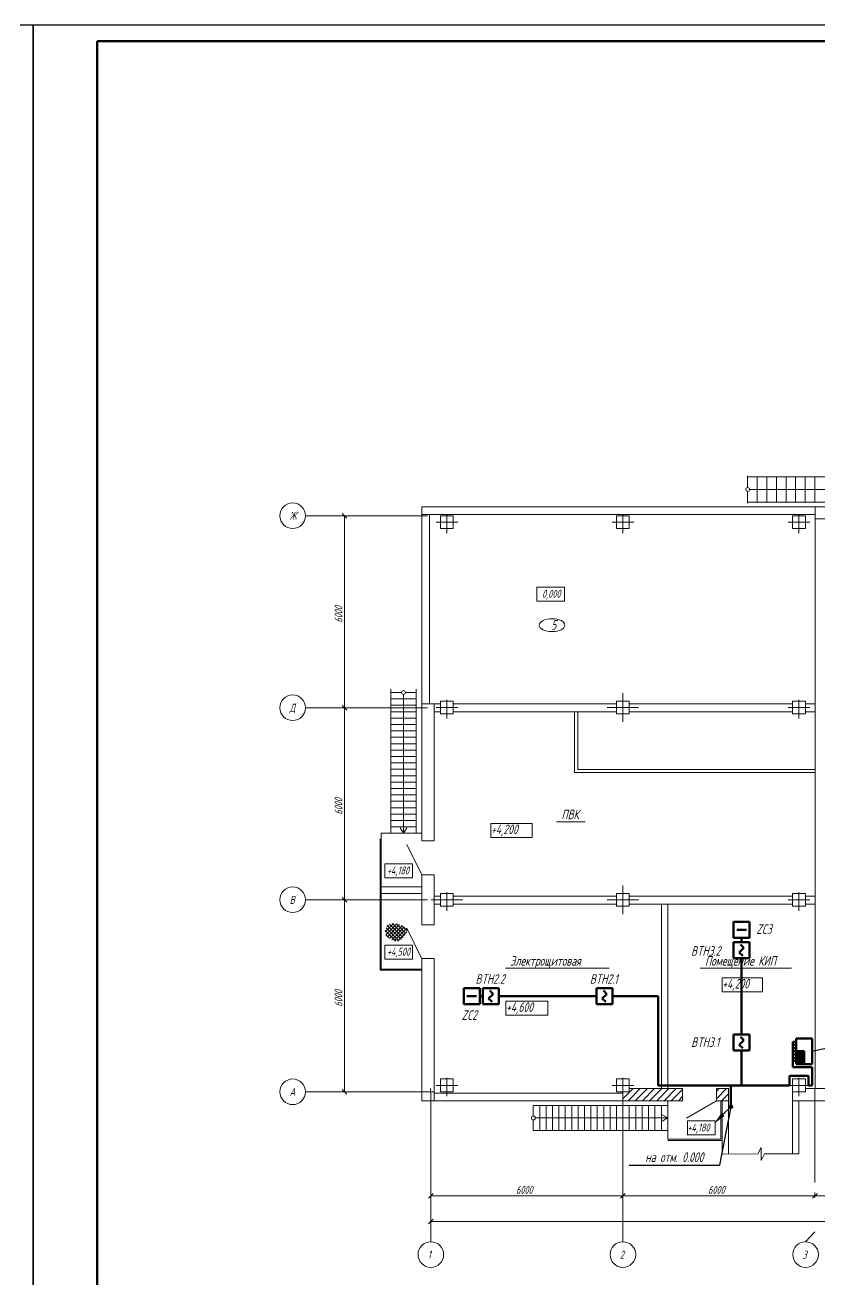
# Model space of a CAD drawing. Header units: millimetres. Extents: x 1663 to 6300, y 431 to 1491.
# Drawn here: x 3341.2 to 3589.4, y 959.5 to 1351.5 of the extents above; entities that cross this region are included whole.
import ezdxf
from ezdxf import colors
from ezdxf.entities.mleader import LeaderData, LeaderLine
from ezdxf.math import Vec2, Vec3

# ---------------------------------------------------------------- set-up
doc = ezdxf.new("R2010")
doc.units = ezdxf.units.MM
for name, color, linetype, lineweight in [('Датчики (Вновь)', 2, 'Continuous', 50), ('Линия выноска', 137, 'Continuous', 25), ('Линия связи (Вновь)', 3, 'Continuous', 60), ('ППК и др. приБоры', 171, 'Continuous', 50), ('Рамка толстая', 7, 'Continuous', 60), ('Рамка тонкая', 5, 'Continuous', 25), ('Связь', 84, 'Continuous', 50), ('Строительный', 251, 'Continuous', 13), ('Текст', 2, 'Continuous', 25), ('Элемент эл. схем', 7, 'Continuous', 35)]:
    doc.layers.add(name, color=color, linetype=linetype, lineweight=lineweight)
doc.styles.add('Simplex', font='simplex.shx', dxfattribs={"width": 0.7, "oblique": 15})

# ---------------------------------------------------------------- blocks, each defined once
blk = doc.blocks.new('A$C0AA457AC')
at = {"layer": 'Строительный', "ltscale": 100}
for p, q in [((146.12, 375.08), (146.12, 371.44)), ((146.12, 374.78), (189.82, 374.78)), ((149.12, 374.78), (149.12, 366.88)), ((152.12, 374.78), (152.12, 366.88)), ((155.12, 374.78), (155.12, 366.88)), ((158.12, 374.78), (158.12, 366.88)), ((161.12, 374.78), (161.12, 366.88)), ((164.12, 374.78), (164.12, 366.88)), ((167.12, 374.78), (167.12, 366.88)), ((146.12, 370.24), (146.12, 366.58)), ((146.72, 370.84), (189.82, 370.84)), ((44.36, 365.44), (44.36, 261.04)), ((142.46, 365.44), (44.36, 365.44)), ((195.86, 365.44), (142.46, 365.44)), ((146.12, 366.88), (189.82, 366.88)), ((167.26, 365.44), (167.26, 183.64)), ((46.16, 362.64), (8, 362.64)), ((20.93, 361.89), (19.43, 363.39)), ((19.88, 362.64), (19.68, 362.64)), ((20.18, 302.64), (20.18, 362.64)), ((167.16, 363.04), (44.36, 363.04)), ((46.76, 363.04), (46.76, 303.89)), ((54.16, 362.63), (50.16, 362.63)), ((50.16, 362.63), (50.16, 358.63)), ((52.16, 363.04), (52.16, 357.22)), ((54.16, 358.63), (54.16, 362.63)), ((109.16, 362.63), (105.16, 362.63)), ((105.16, 362.63), (105.16, 358.63)), ((107.16, 363.04), (107.16, 357.22)), ((109.16, 358.63), (109.16, 362.63)), ((164.16, 362.63), (160.16, 362.63)), ((160.16, 362.63), (160.16, 358.63)), ((162.16, 363.04), (162.16, 357.22)), ((164.16, 358.63), (164.16, 362.63)), ((174.26, 361.64), (167.26, 361.64)), ((55.57, 360.63), (48.79, 360.63)), ((50.16, 358.63), (54.16, 358.63)), ((110.57, 360.63), (103.79, 360.63)), ((105.16, 358.63), (109.16, 358.63)), ((165.57, 360.63), (158.79, 360.63)), ((160.16, 358.63), (164.16, 358.63)), ((80.25, 340.33), (88.94, 340.33)), ((80.25, 335.96), (80.25, 340.33)), ((88.94, 340.33), (88.94, 335.96)), ((88.94, 335.96), (80.25, 335.96)), ((34.66, 308.41), (34.66, 263.41)), ((38.01, 307.41), (34.66, 307.41)), ((38.61, 306.81), (38.61, 263.41)), ((42.56, 307.41), (39.21, 307.41)), ((42.56, 308.41), (42.56, 263.41)), ((107.14, 307.2), (107.17, 298.25)), ((46.16, 302.64), (8, 302.64)), ((20.93, 301.89), (19.43, 303.39)), ((19.43, 303.39), (20.93, 301.89)), ((19.88, 302.64), (19.68, 302.64)), ((19.88, 302.64), (19.68, 302.64)), ((20.18, 242.64), (20.18, 302.64)), ((42.56, 305.41), (34.66, 305.41)), ((42.56, 303.41), (34.66, 303.41)), ((44.36, 303.89), (50.16, 303.89)), ((47.16, 303.89), (50.16, 303.89)), ((48.16, 303.89), (48.16, 261.04)), ((55.57, 302.73), (48.79, 302.73)), ((54.16, 304.73), (50.16, 304.73)), ((50.16, 304.73), (50.16, 300.73)), ((52.16, 305.14), (52.16, 299.32)), ((54.16, 300.73), (54.16, 304.73)), ((54.16, 303.89), (105.16, 303.89)), ((54.16, 303.89), (105.16, 303.89)), ((102.26, 302.71), (112.05, 302.73)), ((109.16, 304.72), (105.16, 304.72)), ((105.16, 304.72), (105.16, 300.72)), ((109.16, 300.72), (109.16, 304.72)), ((109.16, 303.89), (160.16, 303.89)), ((109.16, 303.89), (160.16, 303.89)), ((165.57, 302.73), (158.79, 302.73)), ((164.16, 304.73), (160.16, 304.73)), ((160.16, 304.73), (160.16, 300.73)), ((162.16, 305.14), (162.16, 299.32)), ((164.16, 300.73), (164.16, 304.73)), ((164.16, 303.89), (167.16, 303.89)), ((164.16, 303.89), (167.16, 303.89)), ((42.56, 301.41), (34.66, 301.41)), ((42.56, 299.41), (34.66, 299.41)), ((48.16, 301.39), (50.16, 301.39)), ((50.16, 300.73), (54.16, 300.73)), ((54.16, 301.39), (105.16, 301.39)), ((92.04, 301.39), (92.04, 282.39)), ((93.04, 301.39), (93.04, 283.39)), ((105.16, 300.72), (109.16, 300.72)), ((109.16, 301.39), (160.16, 301.39)), ((160.16, 300.73), (164.16, 300.73)), ((164.16, 301.39), (167.16, 301.39)), ((42.56, 297.41), (34.66, 297.41)), ((42.56, 295.41), (34.66, 295.41)), ((42.56, 293.41), (34.66, 293.41)), ((42.56, 291.41), (34.66, 291.41)), ((42.56, 289.41), (34.66, 289.41)), ((42.56, 287.41), (34.66, 287.41)), ((42.56, 285.41), (34.66, 285.41)), ((42.56, 283.41), (34.66, 283.41)), ((92.04, 282.39), (167.16, 282.39)), ((93.04, 283.39), (167.16, 283.39)), ((42.56, 281.41), (34.66, 281.41)), ((42.56, 279.41), (34.66, 279.41)), ((42.56, 277.41), (34.66, 277.41)), ((42.56, 275.41), (34.66, 275.41)), ((42.56, 273.41), (34.66, 273.41)), ((42.56, 271.41), (34.66, 271.41)), ((42.56, 269.41), (34.66, 269.41)), ((42.56, 267.41), (34.66, 267.41)), ((86.46, 267.04), (95.35, 267.04)), ((31.66, 263.41), (31.66, 220.93)), ((44.36, 263.41), (31.66, 263.41)), ((42.56, 265.41), (34.66, 265.41)), ((38.61, 263.41), (37.61, 265.14)), ((38.61, 263.41), (39.61, 265.14)), ((65.92, 266.49), (78.77, 266.49)), ((65.92, 262.12), (65.92, 266.49)), ((78.77, 266.49), (78.77, 262.12)), ((31.36, 261.67), (31.36, 261.37)), ((31.36, 261.37), (31.36, 220.69)), ((39.68, 259.95), (44.36, 250.44)), ((48.19, 261.04), (44.36, 261.04)), ((78.77, 262.12), (65.92, 262.12)), ((32.75, 253.88), (41.44, 253.88)), ((32.75, 249.51), (32.75, 253.88)), ((41.44, 253.88), (41.44, 249.51)), ((41.44, 249.51), (32.75, 249.51)), ((44.36, 250.44), (44.36, 234.84)), ((48.19, 250.44), (44.36, 250.44)), ((48.16, 250.44), (48.16, 234.84)), ((107.14, 247.11), (107.17, 238.16)), ((20.93, 241.89), (19.43, 243.39)), ((19.43, 243.39), (20.93, 241.89)), ((44.36, 246.64), (31.66, 246.64)), ((44.36, 244.64), (31.66, 244.64)), ((48.16, 243.8), (50.16, 243.8)), ((48.16, 243.8), (50.16, 243.8)), ((54.16, 244.64), (50.16, 244.64)), ((50.16, 244.64), (50.16, 240.64)), ((54.16, 244.64), (50.16, 244.64)), ((50.16, 244.64), (50.16, 240.64)), ((52.16, 245.05), (52.16, 239.23)), ((54.16, 240.64), (54.16, 244.64)), ((54.16, 240.64), (54.16, 244.64)), ((54.16, 243.8), (105.16, 243.8)), ((54.16, 243.8), (105.16, 243.8)), ((109.16, 244.63), (105.16, 244.63)), ((105.16, 244.63), (105.16, 240.63)), ((109.16, 240.63), (109.16, 244.63)), ((109.16, 243.8), (160.16, 243.8)), ((109.16, 243.8), (160.16, 243.8)), ((164.16, 244.64), (160.16, 244.64)), ((160.16, 244.64), (160.16, 240.64)), ((164.16, 244.64), (160.16, 244.64)), ((160.16, 244.64), (160.16, 240.64)), ((162.16, 245.05), (162.16, 239.23)), ((164.16, 240.64), (164.16, 244.64)), ((164.16, 240.64), (164.16, 244.64)), ((164.16, 243.8), (167.16, 243.8)), ((164.16, 243.8), (167.16, 243.8)), ((46.16, 242.64), (8, 242.64)), ((19.88, 242.64), (19.68, 242.64)), ((19.88, 242.64), (19.68, 242.64)), ((20.18, 182.64), (20.18, 242.64)), ((42.56, 242.64), (34.66, 242.64)), ((47.26, 242.64), (57.05, 242.66)), ((48.16, 241.3), (50.16, 241.3)), ((55.57, 242.64), (48.79, 242.64)), ((50.16, 240.64), (54.16, 240.64)), ((50.16, 240.64), (54.16, 240.64)), ((54.16, 241.3), (105.16, 241.3)), ((102.26, 242.62), (112.05, 242.64)), ((105.16, 240.63), (109.16, 240.63)), ((109.16, 241.3), (160.16, 241.3)), ((119.16, 241.3), (119.16, 183.64)), ((121.16, 241.3), (121.16, 183.64)), ((160.16, 241.3), (123.16, 241.3)), ((165.57, 242.64), (158.79, 242.64)), ((160.16, 240.64), (164.16, 240.64)), ((160.16, 240.64), (164.16, 240.64)), ((164.16, 241.3), (167.16, 241.3)), ((167.16, 241.3), (164.16, 241.3)), ((32.88, 232.6), (35.5, 235.23)), ((32.9, 233), (36.17, 229.72)), ((33.1, 231.7), (36.5, 235.1)), ((33.12, 231.66), (34.06, 230.72)), ((33.17, 233.85), (37.2, 229.82)), ((33.42, 234.26), (33.94, 234.79)), ((33.6, 231.08), (37.39, 234.87)), ((33.63, 234.51), (37.96, 230.18)), ((34.23, 230.59), (38.19, 234.55)), ((34.27, 234.99), (38.51, 230.75)), ((34.92, 230.15), (38.92, 234.15)), ((35.16, 235.22), (38.92, 231.47)), ((35.7, 229.81), (39.52, 233.63)), ((36.39, 235.12), (39.37, 232.14)), ((36.74, 229.73), (39.62, 232.61)), ((37.99, 234.64), (39.72, 232.92)), ((39.68, 233.74), (44.36, 224.22)), ((48.16, 234.84), (44.36, 234.84)), ((32.75, 228.5), (41.44, 228.5)), ((32.75, 224.13), (32.75, 228.5)), ((41.44, 228.5), (41.44, 224.13)), ((41.44, 224.13), (32.75, 224.13)), ((44.36, 224.24), (44.36, 179.84)), ((48.16, 224.24), (44.36, 224.24)), ((48.16, 224.24), (48.16, 179.84)), ((44.36, 220.69), (31.36, 220.69)), ((31.66, 220.93), (44.36, 220.93)), ((70.46, 221.27), (102.83, 221.27)), ((131.32, 221.27), (159.86, 221.27)), ((138.17, 218.24), (150.71, 218.24)), ((138.17, 213.87), (138.17, 218.24)), ((150.71, 218.24), (150.71, 213.87)), ((150.71, 213.87), (138.17, 213.87)), ((70.62, 210.93), (83.72, 210.93)), ((70.62, 206.56), (70.62, 210.93)), ((83.72, 210.93), (83.72, 206.56)), ((83.72, 206.56), (70.62, 206.56)), ((55.57, 184.64), (48.79, 184.64)), ((54.16, 186.64), (50.16, 186.64)), ((50.16, 186.64), (50.16, 182.64)), ((52.16, 187.05), (52.16, 181.23)), ((54.16, 182.64), (54.16, 186.64)), ((110.57, 184.64), (103.79, 184.64)), ((109.16, 186.64), (105.16, 186.64)), ((105.16, 186.64), (105.16, 182.64)), ((107.16, 187.05), (107.16, 181.23)), ((107.16, 186.64), (107.16, 135.78)), ((109.16, 182.64), (109.16, 186.64)), ((165.57, 184.64), (158.79, 184.64)), ((164.16, 186.64), (160.16, 186.64)), ((160.16, 186.64), (160.16, 182.64)), ((162.16, 187.05), (162.16, 181.23)), ((164.16, 182.64), (164.16, 186.64)), ((46.16, 182.64), (8, 182.64)), ((19.43, 183.39), (20.93, 181.89)), ((19.88, 182.64), (19.68, 182.64)), ((48.16, 182.64), (46.16, 182.64)), ((48.16, 182.64), (46.16, 182.64)), ((47.08, 183.64), (47.08, 182.64)), ((47.16, 182.64), (47.16, 135.78)), ((107.16, 182.24), (48.16, 182.24)), ((50.16, 182.64), (54.16, 182.64)), ((105.16, 182.64), (109.16, 182.64)), ((107.16, 180.48), (110.33, 183.64)), ((108.77, 179.84), (112.57, 183.64)), ((109.16, 182.64), (109.16, 183.64)), ((109.16, 182.64), (109.16, 183.64)), ((109.16, 183.64), (125.76, 183.64)), ((111.02, 179.84), (114.82, 183.64)), ((113.26, 179.84), (117.06, 183.64)), ((115.51, 179.84), (119.31, 183.64)), ((117.75, 179.84), (121.55, 183.64)), ((120, 179.84), (123.8, 183.64)), ((122.24, 179.84), (125.76, 183.36)), ((124.49, 179.84), (125.76, 181.12)), ((125.76, 179.84), (125.76, 183.64)), ((136.36, 183.64), (140.16, 183.64)), ((136.36, 179.84), (136.36, 183.64)), ((136.36, 182.74), (137.27, 183.64)), ((136.36, 180.49), (139.51, 183.64)), ((137.96, 179.84), (140.16, 182.05)), ((140.16, 183.64), (140.16, 163.18)), ((160.16, 182.64), (164.16, 182.64)), ((160.16, 182.64), (160.16, 163.25)), ((174.26, 183.64), (164.16, 183.64)), ((167.16, 183.45), (167.16, 154.33)), ((125.76, 179.84), (44.36, 179.84)), ((47.16, 179.84), (60.23, 179.84)), ((79.16, 178.41), (121.16, 178.41)), ((79.16, 178.41), (79.16, 175.06)), ((81.16, 178.41), (81.16, 170.51)), ((83.16, 178.41), (83.16, 170.51)), ((85.16, 178.41), (85.16, 170.51)), ((87.16, 178.41), (87.16, 170.51)), ((89.16, 178.41), (89.16, 170.51)), ((91.16, 178.41), (91.16, 170.51)), ((93.16, 178.41), (93.16, 170.51)), ((95.16, 178.41), (95.16, 170.51)), ((97.16, 178.41), (97.16, 170.51)), ((99.16, 178.41), (99.16, 170.51)), ((101.16, 178.41), (101.16, 170.51)), ((103.16, 178.41), (103.16, 170.51)), ((105.16, 178.41), (105.16, 170.51)), ((107.16, 178.41), (107.16, 170.51)), ((109.16, 178.41), (109.16, 170.51)), ((111.16, 178.41), (111.16, 170.51)), ((113.16, 178.41), (113.16, 170.51)), ((115.16, 178.41), (115.16, 170.51)), ((117.16, 178.41), (117.16, 170.51)), ((119.16, 178.41), (119.16, 170.51)), ((121.16, 179.84), (121.16, 167.87)), ((127.02, 174.45), (136.36, 179.84)), ((140.16, 179.84), (136.36, 179.84)), ((137.76, 179.84), (137.76, 167.87)), ((138.16, 179.84), (138.16, 167.47)), ((138.16, 179.84), (138.16, 163.17)), ((180.81, 179.84), (160.16, 179.84)), ((162.16, 179.84), (162.15, 163.25)), ((79.16, 173.86), (79.16, 170.51)), ((79.76, 174.46), (121.16, 174.46)), ((121.16, 174.46), (119.43, 175.46)), ((121.16, 174.46), (119.43, 173.46)), ((127.29, 173.56), (135.98, 173.56)), ((127.29, 169.19), (127.29, 173.56)), ((135.98, 173.56), (135.98, 169.19)), ((79.16, 170.51), (121.16, 170.51)), ((135.98, 169.19), (127.29, 169.19)), ((137.76, 167.87), (121.16, 167.87)), ((138.16, 167.47), (121.18, 167.47)), ((150.33, 165.21), (149.34, 163.21)), ((150.35, 161.22), (150.33, 165.21)), ((149.34, 163.21), (138.16, 163.17)), ((151.34, 163.22), (150.35, 161.22)), ((162.16, 163.25), (151.34, 163.22)), ((107.16, 154.37), (107.16, 149.61)), ((47.91, 150.86), (46.41, 149.36)), ((47.16, 151.85), (47.16, 149.61)), ((107.16, 150.11), (47.16, 150.11)), ((107.91, 150.86), (106.41, 149.36)), ((106.41, 149.36), (107.91, 150.86)), ((107.16, 151.15), (107.16, 149.61)), ((167.16, 150.11), (107.16, 150.11)), ((167.91, 150.86), (166.41, 149.36)), ((166.41, 149.36), (167.91, 150.86)), ((167.16, 151.15), (167.16, 149.61)), ((167.16, 151.15), (167.16, 149.61)), ((171.16, 150.11), (167.16, 150.11)), ((47.91, 142.85), (46.41, 141.35)), ((47.16, 140.73), (47.16, 142.6)), ((47.16, 142.1), (655.16, 142.1)), ((164.21, 135.78), (167.16, 138.88))]:
    blk.add_line(p, q, dxfattribs=at)
for centre, radius in [((146.12, 370.84), 0.6), ((4, 362.64), 4), ((4, 302.64), 4), ((38.61, 307.41), 0.6), ((4, 242.64), 4), ((4, 182.64), 4), ((79.16, 174.46), 0.6), ((47.16, 131.78), 4), ((107.16, 131.78), 4), ((164.21, 131.78), 4)]:
    blk.add_circle(centre, radius, dxfattribs=at)
blk.add_ellipse((85.04, 328.44), major_axis=(-4, 0), ratio=0.5, dxfattribs=at)
at = {"layer": 'Строительный', "ltscale": 100, "style": 'Simplex', "oblique": 15, "width": 0.7}
for s, height, p in [('Ж', 2.5, (3.06, 361.37)), ('0,000', 2.5, (81.91, 337)), ('5', 3, (84.75, 327.01)), ('Д', 2.5, (3.06, 301.37)), ('ПВК', 3, (87.94, 267.81, 3)), ('+4,200', 3, (65.92, 263.16)), ('+4,180', 2.5, (33.44, 250.55)), ('В', 2.5, (3.06, 241.37)), ('+4,500', 2.5, (33.44, 225.17)), ('Электрощитовая', 3, (71.93, 222.05, 3)), ('Помещение КИП', 3, (132.8, 222.05, 3)), ('+4,200', 3, (138.17, 214.91)), ('+4,600', 3, (70.62, 207.6)), ('А', 2.5, (3.06, 181.37)), ('+4,180', 2.5, (127.29, 170.23)), ('6000', 2.5, (73.76, 150.74)), ('6000', 2.5, (133.76, 150.74)), ('1', 2.5, (46.23, 130.5)), ('2', 2.5, (106.23, 130.5)), ('3', 2.5, (163.28, 130.5))]:
    blk.add_text(s, height=height, dxfattribs=at).set_placement(p)
for p in [(19.56, 329.24), (19.56, 269.24), (19.56, 209.24)]:
    blk.add_text('6000', height=2.5, rotation=90, dxfattribs=at).set_placement(p)
blk = doc.blocks.new('A$C551E481E')
at = {"layer": 'Рамка толстая'}
for p, q in [((20, 589), (20, 5)), ((836, 589), (20, 589))]:
    blk.add_line(p, q, dxfattribs=at)
at = {"layer": 'Рамка тонкая'}
for p, q in [((0, 594), (0, 0)), ((841, 594), (0, 594)), ((841, 0), (841, 594))]:
    blk.add_line(p, q, dxfattribs=at)
blk = doc.blocks.new('_None')
blk = doc.blocks.new('A$C3B4B2642')
at = {"layer": 'ППК и др. приБоры'}
blk.add_hatch(color=256, dxfattribs=at).paths.add_polyline_path([(4, 2.5), (4, 0), (8, 0), (8, 2.5)])
for p, q in [((0, 5), (0, 0)), ((8, 5), (0, 5)), ((8, 0), (8, 5)), ((4, 0), (4, 2.5)), ((4, 2.5), (8, 2.5)), ((0, 0), (8, 0))]:
    blk.add_line(p, q, dxfattribs=at)
blk = doc.blocks.new('A$C22FD429A')
at = {"layer": 'Датчики (Вновь)'}
for p, q in [((0, 5), (5, 5)), ((0, 0), (0, 5)), ((3.21, 3.21), (2.15, 4.27)), ((5, 5), (5, 0)), ((5, 0), (0, 0)), ((1.79, 1.79), (3.21, 3.21)), ((1.79, 1.79), (2.85, 0.73))]:
    blk.add_line(p, q, dxfattribs=at)
blk = doc.blocks.new('A$C20C52002')
at = {"layer": 'Связь'}
for p, q in [((0, 5), (5, 5)), ((0, 0), (0, 5)), ((5, 5), (5, 0)), ((1, 2.5), (4, 2.5)), ((5, 0), (0, 0))]:
    blk.add_line(p, q, dxfattribs=at)

msp = doc.modelspace()

# ---------------------------------------------------------------- hatches: boundary and pattern name
at = {"layer": 'Элемент эл. схем'}
h = msp.add_hatch(color=256, dxfattribs=at)
h.dxf.hatch_style = 1
h.paths.add_polyline_path([(3562.13, 1013.58, 1), (3561.13, 1013.58, 1)])

# ---------------------------------------------------------------- linework, layer by layer
at = {"layer": 'Линия связи (Вновь)'}
for p, q in [((3564.97, 1066.38), (3564.97, 1064.98)), ((3564.97, 1059.98), (3564.97, 1036.15)), ((3483.17, 1048.06), (3484.17, 1048.06)), ((3489.17, 1048.06), (3519.67, 1048.06)), ((3524.67, 1048.06), (3538.92, 1048.06)), ((3538.92, 1048.06), (3538.92, 1020.23)), ((3582.02, 1033.88), (3581.02, 1033.88)), ((3581.02, 1033.88), (3581.02, 1025.88)), ((3582.02, 1032.88), (3581.02, 1032.88)), ((3582.02, 1031.88), (3581.02, 1031.88)), ((3564.97, 1031.15), (3564.97, 1020.23)), ((3582.02, 1030.88), (3581.02, 1030.88)), ((3582.02, 1029.88), (3581.02, 1029.88)), ((3582.02, 1028.88), (3581.02, 1028.88)), ((3582.02, 1027.88), (3581.02, 1027.88)), ((3581.02, 1025.88), (3587.02, 1025.88)), ((3587.02, 1020.23), (3587.02, 1025.88)), ((3538.92, 1020.23), (3564.97, 1020.23)), ((3561.63, 1013.58), (3561.63, 1020.23)), ((3564.97, 1020.23), (3579.92, 1020.23)), ((3579.92, 1020.23), (3579.92, 1023.23)), ((3579.92, 1023.23), (3585.92, 1023.23)), ((3585.92, 1023.23), (3585.92, 1020.23)), ((3585.92, 1020.23), (3587.02, 1020.23))]:
    msp.add_line(p, q, dxfattribs=at)
at = {"layer": 'Текст', "ltscale": 100}
for p in [(3561.63, 1013.58), (3529.82, 995.3)]:
    msp.add_line(p, (3558.12, 995.3), dxfattribs=at)
at = {"layer": 'Элемент эл. схем'}
msp.add_line((3559.15, 1011.1), (3561.63, 1013.58), dxfattribs=at)
msp.add_circle((3561.63, 1013.58), 0.5, dxfattribs=at)
msp.add_solid([(3558.68, 1011.57), (3559.63, 1010.63), (3556.33, 1008.27)], dxfattribs=at)

# ---------------------------------------------------------------- block references
for name, p in [('A$C551E481E', (2502.66, 757.54)), ('A$C551E481E', (3343.66, 757.54)), ('A$C20C52002', (3562.47, 1066.38)), ('A$C22FD429A', (3562.47, 1059.98)), ('A$C20C52002', (3478.17, 1045.56)), ('A$C22FD429A', (3484.17, 1045.56)), ('A$C22FD429A', (3519.67, 1045.56)), ('A$C22FD429A', (3562.47, 1031.15))]:
    msp.add_blockref(name, p)
at = {"rotation": 270}
msp.add_blockref('A$C3B4B2642', (3582.02, 1034.88), dxfattribs=at)
at = {"layer": 'Линия связи (Вновь)'}
msp.add_blockref('A$C0AA457AC', (3420.75, 835.59), dxfattribs=at)

# ---------------------------------------------------------------- texts
at = {"layer": 'Текст', "ltscale": 100, "insert": (3543.97, 996.3), "char_height": 3, "attachment_point": 8, "style": 'Simplex'}
msp.add_mtext_dynamic_manual_height_columns('на отм. 0.000', width=27.0901, gutter_width=12.5, heights=[0], dxfattribs=at)

# ---------------------------------------------------------------- leaders
at = {"layer": 'Линия выноска'}
ml = msp.add_multileader_mtext('Standard', dxfattribs=at)
ml.set_content('1ARK, СК1\\P1AR, 2AR, 3AR ', color=2, style='Simplex')
ml.set_leader_properties()
ml.set_arrow_properties(name='NONE')
ml.build(insert=Vec2(0, 0))
ml.multileader.update_dxf_attribs({"text_left_attachment_type": 6, "text_right_attachment_type": 6, "dogleg_length": 0})
ctx = ml.context
ctx.base_point, ctx.char_height, ctx.plane_origin = Vec3(3593.66, 1032.36), 3, Vec3(3524.83, 999.57)
ctx.left_attachment, ctx.right_attachment = 6, 6
notes = []
notes.append((ctx, [(1, (1, 1, 0), (3593.66, 1032.36), (1, 0), 0, [(0, [(3587.02, 1030.88)], 0, [])])]))
ctx.mtext.insert, ctx.mtext.flow_direction = Vec3(3595.66, 1035.96), 5
for ctx, leaders in notes:
    for number, flags, end, landing, length, lines in leaders:
        leader = LeaderData()
        leader.index, (leader.has_last_leader_line, leader.has_dogleg_vector, leader.attachment_direction) = number, flags
        leader.last_leader_point, leader.dogleg_vector, leader.dogleg_length = Vec3(end), Vec3(landing), length
        for number, points, colour, breaks in lines:
            line = LeaderLine()
            line.index, line.vertices, line.color, line.breaks = number, Vec3.list(points), colors.encode_raw_color(colour), breaks
            leader.lines.append(line)
        ctx.leaders.append(leader)

# ---------------------------------------------------------------- next in the draw order: texts
at = {"layer": 'Текст', "ltscale": 100, "char_height": 3, "attachment_point": 5, "style": 'Simplex', "bg_fill": 3, "box_fill_scale": 1.2, "bg_fill_color": 256, "bg_fill_transparency": 0}
for s, insert, width in [('ZC3', (3571.99, 1069.08), 5.5923), ('BTH3.2', (3553.76, 1062.25), 14.6685), ('BTH2.2', (3486.41, 1053.47), 14.6685), ('BTH2.1', (3521.91, 1053.47), 14.6685), ('ZC2', (3479.91, 1042.21), 5.5923), ('BTH3.1', (3553.63, 1033.74), 14.6685)]:
    msp.add_mtext(s, dxfattribs=dict(at, insert=insert, width=width))

doc.saveas('drawing.dxf')
